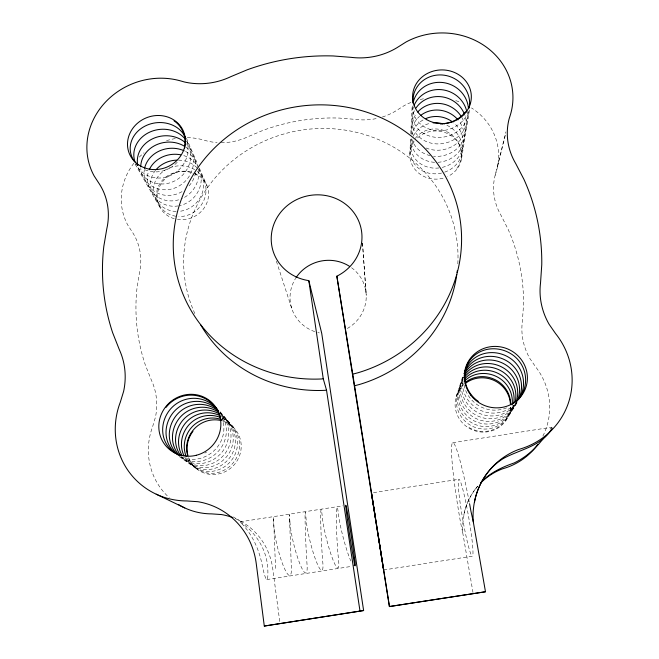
<?xml version="1.0" encoding="UTF-8"?>
<svg xmlns="http://www.w3.org/2000/svg" width="659" height="659" viewBox="0 0 659 659"><rect width="100%" height="100%" fill="white"/><g stroke="black" fill="none" stroke-linecap="round" stroke-linejoin="round"><path stroke-width="0.49" stroke-dasharray="3.29 2.47" d="M409.849 154.091L410.623 137.723M410.821 133.629L412.18 104.97M461.539 158.737L469.702 108.76M473.005 592.556L462.676 532.365L462.527 525.536L464.348 512.142A66.551 63.874 49.5 0 1 477.726 486.128M463.845 514.893C465.913 504.275 470.888 494.266 477.841 486.004M542.892 436.036A67.127 65.043 26.1 0 0 535.363 366.511L529.704 358.241A63.091 59.376 23.1 0 1 522.34 321.617L523.493 305.422A194.059 186.645 -11.1 0 0 508.097 229.274L500.906 215.122A60.463 55.842 11.1 0 1 495.156 175.245L505.898 131.866M497.619 166.274L505.708 133.711M495.156 175.245L496.095 172.221A62.646 58.074 0.7 0 0 471.49 107.928M456.152 396.85L463.005 375.679M505.914 420.458L517.266 402.542M475.922 488.319L476.506 487.528M550.018 429.075L552.176 427.329M452.7 442.716L551.797 427.197M373.48 492.644L458.746 479.315M240.024 521.862C255.379 531.953 266.59 549.169 267.735 567.761A30.619 3.114 82.2 0 1 262.414 566.081C259.226 549.664 252.183 533.592 240.024 521.862L342.746 505.815M266.78 579.566L352.054 566.303M383.637 569.977L472.239 556.204A39.062 3.097 80.1 0 0 464.999 498.492A39.062 3.097 80.1 0 0 459.545 498.451A39.062 3.097 80.1 0 0 472.239 556.204M233.031 516.845L240 520.849M179.141 456.432L197.37 469.455M220.032 411.842L235.189 429.314M220.139 411.999L234.077 428.053M135.136 164.107L160.063 207.585M186.415 138.201L197.692 164.313M199.306 168.045L206.959 185.772M276.393 261.211L292.052 309.392M462.676 532.365L460.641 522.999A76.872 6.096 80.1 0 1 452.231 443.334A76.872 6.096 80.1 0 1 469.389 502.809M279.745 621.478L272.768 568.832A66.287 63.486 -68.9 0 0 234.909 518.435M362.508 243.229L366.075 293.033M362.475 242.965L366.223 295.339M289.911 521.689L289.392 514.613L291.327 567.144A30.215 5.181 76.1 0 1 283.469 566.155A30.215 5.181 76.1 0 1 273.757 524.235L273.518 517.093L275.602 569.59M133.859 163.243A62.424 57.819 -22 0 0 127.895 225.254L132.912 232.973A60.06 55.381 -32.1 0 1 139.502 272.562L136.99 288.214A194.059 186.645 -11.1 0 0 145.392 365.16L151.381 380.136A62.671 58.849 -43.9 0 1 155.458 417.139L152.6 426.735A66.921 64.689 -47.1 0 0 169.264 497.693M139.263 157.114A62.424 57.819 -22 0 1 144 152.822M166.521 140.672A62.424 57.819 -22 0 1 176.357 138.398M187.271 137.64A62.424 57.819 -22 0 1 204.175 140.169L207.264 141.059A57.366 52.119 -15.5 0 0 217.099 142.558M221.111 142.706A57.366 52.119 -15.5 0 0 248.525 136.479L263.155 130.301A194.059 186.645 -11.1 0 1 339.418 118.076L355.259 119.37A57.49 52.242 -5.7 0 0 378.439 118.101M382.344 117.014A57.49 52.242 -5.7 0 0 396.034 110.794L404.082 105.687A62.646 58.074 0.7 0 1 411.496 102.227M420.236 99.484A62.646 58.074 0.7 0 1 423.836 98.726M455.773 100.646A62.646 58.074 0.7 0 1 460.114 102.161M222.783 421.019A27.777 26.846 -47 0 1 233.426 465.633A27.777 26.846 -47 0 1 188.317 457.453M510.396 407.748A27.859 26.994 26 0 1 471.276 429.38A27.859 26.994 26 0 1 463.071 385.4M417.518 137.912A26.006 24.103 0.7 0 1 456.885 140.935A26.006 24.103 0.7 0 1 447.667 176.53M443.087 178.202A26.006 24.103 0.7 0 1 414.766 169.132A26.006 24.103 0.7 0 1 414.396 141.372M194.372 173.177A25.907 23.996 -22 0 1 207.107 202.305A25.907 23.996 -22 0 1 177.403 219.389M174.289 218.706A25.907 23.996 -22 0 1 159.025 187.848A25.907 23.996 -22 0 1 192.914 172.617M194.833 313.544A137.418 130.77 -11.1 0 1 297.357 130.828A137.418 130.77 -11.1 0 1 457.741 265.223M351.552 267.727A38.164 36.673 -11.1 0 1 347.334 328.479M319.351 332.902A38.164 36.673 -11.1 0 1 317.795 332.531M314.738 331.617A38.164 36.673 -11.1 0 1 295.627 278.337M289.919 521.714A30.223 4.753 76 0 0 299.804 563.61A30.223 4.753 76 0 0 307.053 564.672A30.289 0.783 87.5 0 1 305.133 522.472A30.289 0.783 87.5 0 1 306.089 519.193A30.24 4.325 75.8 0 0 316.139 561.064A30.24 4.325 75.8 0 0 322.795 562.218A30.289 1.211 87.3 0 1 320.727 520.042A30.289 1.211 87.3 0 1 322.259 516.664A30.248 3.896 75.7 0 0 332.482 558.527A30.248 3.896 75.7 0 0 338.545 559.771A30.289 1.639 87.2 0 1 336.329 517.603A30.289 1.639 87.2 0 1 338.446 514.135A30.265 3.468 75.5 0 0 350.86 561.031M506.623 407.872A30.998 30.512 15.8 0 1 476.935 404.527A30.759 28.461 27.5 0 1 463.928 384.345M463.417 377.212A29.433 27.316 28.1 0 0 473.063 413.325A29.639 29.21 18.7 0 0 516.261 403.201M517.233 401.825A30.083 29.63 17.7 0 1 474.315 410.475A29.861 27.686 27.9 0 1 463.063 377.022M463.129 376.997A30.306 28.065 27.7 0 0 475.6 407.55A30.536 30.067 16.7 0 0 514.407 404.659M516.977 401.858A30.536 30.067 16.7 0 1 515.742 403.3M515.906 402.814A29.218 28.798 19.7 0 1 471.852 416.093A29.012 26.953 28.3 0 1 462.354 380.457M464.34 383.307A27.826 25.932 28.9 0 0 468.409 423.935A28.008 27.629 22.7 0 0 512.216 404.461M513.361 405.12A28.395 28.008 21.7 0 1 469.521 421.389A28.205 26.261 28.7 0 1 463.096 382.615M463.104 380.803A28.601 26.607 28.5 0 0 470.666 418.778A28.798 28.395 20.7 0 0 514.671 404M510.527 407.204A27.629 27.258 23.8 0 1 467.322 426.398M206.522 452.099A30.891 28.403 -47.6 0 1 204.858 453.095M219.958 412.559A29.77 29.301 -39.1 0 1 222.693 451.308A29.548 27.274 -48.2 0 1 181.307 457.321M221.037 414.116A29.342 28.889 -39.9 0 1 225.081 453.54A29.12 26.912 -48.4 0 1 181.876 457.058M181.003 456.736A30.429 28.016 -47.8 0 0 217.701 446.645A30.676 30.166 -37.4 0 0 222.058 417.748M181.027 457.231A29.984 27.637 -48 0 0 220.238 449.01A30.215 29.729 -38.2 0 0 219.966 412.46M221.243 419.47A27.736 27.34 -43.5 0 1 233.994 461.852M222.157 418.226A28.123 27.711 -42.6 0 1 231.861 459.858A27.925 25.89 -48.9 0 1 186.135 456.242M220.559 414.684A28.922 28.485 -40.8 0 1 227.404 455.707A28.716 26.566 -48.6 0 1 183.737 457.865M184.767 457.165A28.312 26.22 -48.8 0 0 229.67 457.807A28.518 28.098 -41.7 0 0 221.399 416.43M233.994 461.852A27.546 25.569 -49.1 0 1 208.639 473.187A27.546 25.569 -49.1 0 1 188.309 456.736M177.213 162.221A28.732 26.961 -44.4 0 1 171.711 166.925M170.179 167.88A28.732 26.961 -44.4 0 1 143.291 169.001M185.616 146.998A27.176 25.627 -45.1 0 1 196.135 166.2M195.616 172.839A27.176 25.627 -45.1 0 1 188.68 186.299M182.024 191.645A27.176 25.627 -45.1 0 1 153.794 190.962A27.192 23.831 -7.3 0 1 144.296 169.775M186.555 143.868A27.554 25.948 -44.9 0 1 186.505 179.882A27.554 25.948 -44.9 0 1 150.582 185.278A27.571 24.103 -7.3 0 1 140.771 168.391M186.802 140.869A28.329 26.615 -44.6 0 1 176.266 172.073A28.329 26.615 -44.6 0 1 143.876 173.432A28.345 24.663 -7.4 0 1 137.171 166.43M186.81 141.339A27.933 26.278 -44.7 0 1 181.884 175.846A27.933 26.278 -44.7 0 1 147.278 179.437A27.95 24.375 -7.3 0 1 138.126 166.875M136.38 165.063A28.345 24.663 -7.4 0 1 135.688 163.646M185.566 151.463A27.192 23.831 -7.3 0 1 188.309 153.102A26.813 25.314 -45.3 0 1 197.568 165.706M198.573 170.45A26.813 25.314 -45.3 0 1 181.785 198.705M178.638 199.834A26.813 25.314 -45.3 0 1 156.924 196.497A26.83 23.567 -7.3 0 1 148.654 171.183M197.23 171.406A25.783 24.424 -45.8 0 1 204.125 199.768A25.783 24.424 -45.8 0 1 178.894 216.523M175.78 216.234A25.783 24.424 -45.8 0 1 165.829 212.247A25.792 22.81 -7.2 0 1 160.466 182.65A25.792 22.81 -7.2 0 1 193.005 173.16M198.071 169.009A26.121 24.712 -45.6 0 1 201.407 195.221A26.121 24.712 -45.6 0 1 179.363 211.341M176.167 211.448A26.121 24.712 -45.6 0 1 162.938 207.132A26.129 23.057 -7.2 0 1 158.926 175.409A26.129 23.057 -7.2 0 1 194.71 169.66M197.033 167.856A26.121 24.712 -45.6 0 0 193.507 164.849A26.475 23.304 -7.2 0 0 178.432 160.112M183.77 155.59A26.83 23.567 -7.3 0 1 190.945 159.05A26.467 25.009 -45.5 0 1 198.227 167.147M198.936 168.556A26.467 25.009 -45.5 0 1 179.825 205.608M178.218 205.921A26.467 25.009 -45.5 0 1 159.964 201.885A26.475 23.304 -7.2 0 1 155.557 170.269M194.438 173.754A25.792 22.81 -7.2 0 1 198.433 175.994M468.384 111.289A28.617 27.011 22.7 0 1 464.48 118.768A28.666 24.861 -13.1 0 1 431.843 129.881A28.666 24.861 -13.1 0 1 412.699 105.926M426.019 147.978A27.489 24.021 -13.1 0 0 461.366 138.72A27.447 25.998 23.2 0 0 464.908 115.374M413.069 135.013A27.489 24.021 -13.1 0 1 416.686 113.266M414.495 110.646A27.867 24.292 -13.1 0 0 425.936 141.397A27.867 24.292 -13.1 0 0 462.371 132.253A27.826 26.327 23 0 0 466.86 111.857M413.605 106.742A28.263 24.572 -13.1 0 0 428.004 135.54A28.263 24.572 -13.1 0 0 463.409 125.605A28.213 26.665 22.9 0 0 468.483 111.659M461.827 117.442A27.077 25.668 23.4 0 1 460.386 145.005A27.118 23.749 -13.1 0 1 433.523 156.199M430.212 155.648A27.118 23.749 -13.1 0 1 412.254 139.889M411.373 134.024A27.118 23.749 -13.1 0 1 416.307 119.798A26.714 25.355 23.6 0 1 419.585 116.322M444.701 172.156A26.055 22.974 -13.2 0 0 457.593 162.905A26.03 24.754 24 0 0 444.29 124.254M441.546 173.07A26.055 22.974 -13.2 0 1 415.615 165.516A26.055 22.974 -13.2 0 1 413.555 140.919M442.238 167.394A26.401 23.23 -13.2 0 0 458.499 157.097A26.368 25.05 23.8 0 0 453.614 122.763M438.952 167.963A26.401 23.23 -13.2 0 1 411.982 139.024M413.152 136.248A26.401 23.23 -13.2 0 1 415.59 132.352A26.03 24.754 24 0 1 429.956 123.381M423.045 119.963A26.368 25.05 23.8 0 0 415.944 126.157A26.755 23.485 -13.1 0 0 411.842 134.345M437.947 162.295A26.755 23.485 -13.1 0 0 459.43 151.133A26.714 25.355 23.6 0 0 459.051 121.157M434.586 162.303A26.755 23.485 -13.1 0 1 411.109 138.744M415.244 138.39A25.693 24.457 24.2 0 1 450.715 134.082A25.693 24.457 24.2 0 1 456.703 168.564"/><path stroke-width="0.99" d="M474.513 502.001L475.147 498.797A76.172 72.852 46.8 0 1 518.238 449.644L521.821 448.507A76.436 73.635 22.6 0 0 555.57 333.578L549.087 324.253A71.815 66.897 21.3 0 1 540.528 282.983L541.764 264.761A220.048 209.562 -11.1 0 0 523.946 179.38L515.733 163.572A68.478 62.358 9.9 0 1 509.069 119.057L510.124 115.687A70.768 64.664 0.1 0 0 485.526 46.501A70.768 64.664 0.1 0 0 406.076 41.978L396.998 47.679A64.722 57.811 -6 0 1 351.033 57.333L333.174 55.957A220.048 209.562 -11.1 0 0 247.216 69.796L230.708 76.708A64.574 57.654 -15.3 0 1 184.215 81.938L180.747 80.958A70.488 64.343 -21.4 0 0 104.748 102.895A70.488 64.343 -21.4 0 0 94.13 175.92L99.723 184.52A67.968 61.773 -31.1 0 1 106.807 228.772L103.825 246.309A220.048 209.562 -11.1 0 0 112.656 332.737L119.312 349.599A71.279 66.221 -42.2 0 1 123.628 391.347L120.3 402.196A76.18 73.165 -43.9 0 0 186.736 500.947L197.947 501.713A75.843 72.325 -66.3 0 1 256.236 563.527L264.292 626.05L363.62 610.539L321.716 333.33L308.816 280.627A45.471 43.057 -11.1 0 1 276.434 218.673A45.471 43.057 -11.1 0 1 349.031 207.157A45.471 43.057 -11.1 0 1 336.848 276.179L389.37 606.552L485.485 591.757L473.286 521.846C471.309 497.504 482.067 471.687 503.212 458.598C519.737 449.372 541.995 446.357 552.044 428.383M543.535 438.186C535.726 448.532 525.8 457.412 514.036 463.005C501.656 467.289 489.39 473.005 480.502 482.956M389.51 606.634L352.754 374.155L358.109 372.73A144.445 136.85 -11.1 0 0 425.5 149.148A144.445 136.85 -11.1 0 0 185.237 189.825A144.445 136.85 -11.1 0 0 321.213 378.983L323.264 378.826L326.534 390.21L360.02 611.206M354.542 385.779L359.633 384.428A137.418 130.77 -11.1 0 0 456.794 274.424M264.292 626.05L363.62 610.539M389.37 606.552L485.485 591.757M326.534 390.21L324.582 390.359A137.418 130.77 -11.1 0 1 200.789 325.027M156.199 494.184L184.734 507.916M473.286 521.846L470.938 511.17A76.872 6.096 80.1 0 0 469.562 503.723M336.848 276.179L352.754 374.155M382.928 565.562L383.637 569.977L378.381 536.574M375.457 518.098L371.454 492.957L382.418 562.391M308.816 280.627L323.264 378.826M178.68 504.679A66.921 64.689 -47.1 0 0 211.58 513.88L221.424 514.555A66.287 63.486 -68.9 0 1 232.297 517.414M480.946 482.685A66.551 63.874 49.5 0 1 502.199 468.953L505.346 467.964A67.127 65.043 26.1 0 0 537.785 444.438M187.774 455.839A27.777 26.846 -47 0 1 194.438 428.704A27.777 26.846 -47 0 1 221.152 420.566M465.649 383.208A27.859 26.994 26 0 1 494.283 380.531A27.859 26.994 26 0 1 510.453 404.338M457.255 270.75A137.418 130.77 -11.1 0 1 457.033 272.587M296.048 277.678A38.164 36.673 -11.1 0 1 349.632 266.409M354.295 557.316A30.265 3.468 75.5 0 1 354.147 565.381M478.302 401.413A31.228 28.856 27.3 0 1 469.793 360.399A31.228 28.856 27.3 0 1 512.208 354.583A30.998 30.512 15.8 0 1 516.335 401.586M464.513 373.875A29.861 27.686 27.9 0 1 506.804 365.547A29.639 29.21 18.7 0 1 517.768 399.84M464.257 373.546A30.759 28.461 27.5 0 1 510.354 358.348A30.536 30.067 16.7 0 1 519.168 398.744M464.29 375.737A29.433 27.316 28.1 0 1 505.107 368.999A29.218 28.798 19.7 0 1 516.491 401.092M518.979 398.514A30.083 29.63 17.7 0 0 508.55 362.005A30.306 28.065 27.7 0 0 464.167 373.62M464.2 381.388A28.205 26.261 28.7 0 1 500.305 378.76A28.008 27.629 22.7 0 1 512.216 404.461M464.167 377.615A29.012 26.953 28.3 0 1 503.46 372.343A28.798 28.395 20.7 0 1 515.132 402.27M513.707 403.39A28.395 28.008 21.7 0 0 501.861 375.597A28.601 26.607 28.5 0 0 464.142 379.493M465.584 382.245A27.826 25.932 28.9 0 1 498.789 381.841A27.629 27.258 23.8 0 1 510.659 403.761M181.217 455.789A30.891 28.403 -47.6 0 1 169.437 410.318A30.676 30.166 -37.4 0 1 218.574 411.068M166.101 407.328A31.146 30.619 -36.6 0 1 196.258 395.598A31.146 30.619 -36.6 0 1 220.139 416.702M220.625 418.556A31.146 30.619 -36.6 0 1 221.004 420.442M218.145 411.941A29.342 28.889 -39.9 0 0 178.894 418.762A29.548 27.274 -48.2 0 0 178.869 454.891M178.243 455.122A29.984 27.637 -48 0 1 175.829 416.027A29.77 29.301 -39.1 0 1 218.607 411.323M217.47 409.7A30.215 29.729 -38.2 0 0 172.683 413.218A30.429 28.016 -47.8 0 0 175.088 452.865M180.805 455.74A29.12 26.912 -48.4 0 1 181.859 421.414A28.922 28.485 -40.8 0 1 219.035 413.753M221.243 419.47A27.736 27.34 -43.5 0 0 190.294 428.943A27.925 25.89 -48.9 0 0 186.135 456.242M183.993 455.69A28.312 26.22 -48.8 0 1 187.56 426.505A28.123 27.711 -42.6 0 1 220.576 417.518M219.842 415.615A28.518 28.098 -41.7 0 0 184.751 423.992A28.716 26.566 -48.6 0 0 181.892 455.064M187.84 455.171A27.546 25.569 -49.1 0 1 192.955 431.315M137.772 165.154A28.757 24.951 -7.4 0 1 136.586 164M134.494 161.504A28.757 24.951 -7.4 0 1 139.963 129.362A28.757 24.951 -7.4 0 1 177.057 127.632A28.329 26.615 -44.6 0 1 185.583 137.731M174.042 120.819A28.732 26.961 -44.4 0 1 184.561 148.011M137.764 165.384A27.95 24.375 -7.3 0 1 151.035 139.584A27.95 24.375 -7.3 0 1 182.84 140.713A27.554 25.948 -44.9 0 1 185.385 142.739M135.095 162.196A28.345 24.663 -7.4 0 1 146.232 133.991A28.345 24.663 -7.4 0 1 179.989 134.263A27.933 26.278 -44.7 0 1 184.858 138.678M140.729 166.875A27.571 24.103 -7.3 0 1 155.763 145.095A27.571 24.103 -7.3 0 1 184.256 146.125M144.576 168.284A27.192 23.831 -7.3 0 1 184.108 150.754M156.57 169.091A26.475 23.304 -7.2 0 1 176.793 160.121M149.231 169.783A26.83 23.567 -7.3 0 1 180.607 154.791M469.216 108.01A28.617 27.011 22.7 0 0 452.346 77.54A28.617 27.011 22.7 0 0 418.284 85.291A29.087 25.149 -13.1 0 0 413.259 103.521M465.575 111.742A29.087 25.149 -13.1 0 1 445.879 123.414M444.059 123.686A29.087 25.149 -13.1 0 1 440.401 123.925M466.86 111.857A27.826 26.327 23 0 0 445.657 90.39A27.826 26.327 23 0 0 417.46 99.666A28.263 24.572 -13.1 0 0 414.182 105.251M468.434 108.298A28.213 26.665 22.9 0 0 448.153 83.668A28.213 26.665 22.9 0 0 417.872 92.581A28.666 24.861 -13.1 0 0 413.111 102.812M464.315 113.818A27.447 25.998 23.2 0 0 442.362 96.881A27.447 25.998 23.2 0 0 417.065 106.56A27.867 24.292 -13.1 0 0 416.117 107.878M417.715 112.03A27.077 25.668 23.4 0 1 460.962 116.025M420.829 115.309A26.714 25.355 23.6 0 1 458.021 119.864M433.128 122.903A26.03 24.754 24 0 1 442.741 123.777M425.903 118.538A26.368 25.05 23.8 0 1 452.313 121.758M347.4 519.498A30.644 0.717 81.3 0 0 355.094 565.826A30.644 0.717 81.3 0 0 348.94 521.351A30.644 0.717 81.3 0 0 347.4 519.498M196.357 455.262A31.616 30.363 -43.8 0 0 212.841 403.58A31.616 30.363 -43.8 0 0 160.31 416.966A31.616 30.363 -43.8 0 0 196.357 455.262M470.888 395.268A31.723 30.561 22.5 0 0 525.05 389.551A31.723 30.561 22.5 0 0 491.647 346.585A31.723 30.561 22.5 0 0 470.888 395.268M426.678 119.666A29.375 26.838 0 0 0 471.333 97.4A29.375 26.838 0 0 0 427.889 73.198A29.375 26.838 0 0 0 426.678 119.666M149.692 169.19A29.26 26.698 -21.4 0 0 184.166 133.242A29.26 26.698 -21.4 0 0 135.441 125.177A29.26 26.698 -21.4 0 0 149.692 169.19"/></g></svg>
